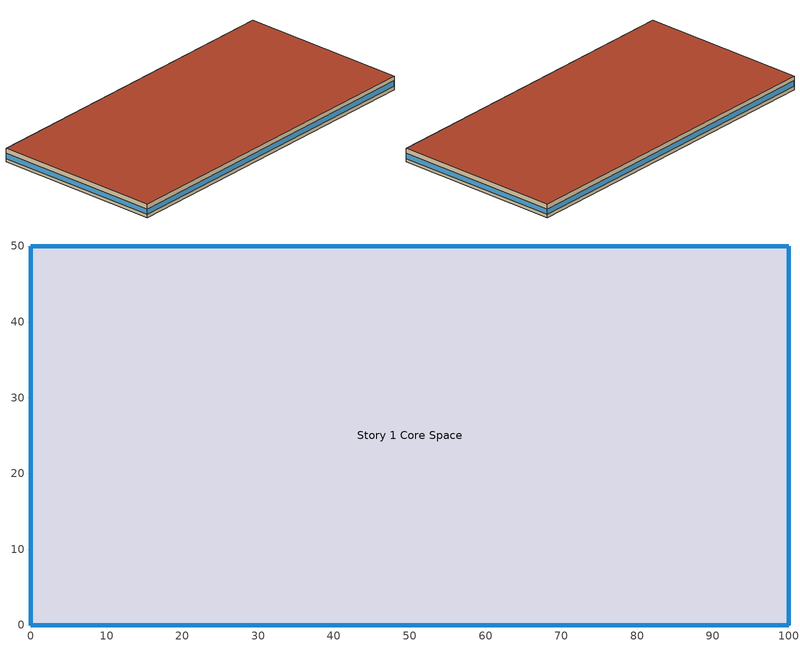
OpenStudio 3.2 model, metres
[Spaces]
Story 1 Core Space
 floor ground: 0,0 0,50 100,50 100,0 z0
 wall outside: 0,50 0,0 100,0 100,50 0,50 z0:4
 window: 100,0.03 100,49.97 / 0.03,0 99.97,0 / 99.97,50 0.03,50 / 0,49.97 0,0.03 z1:2.6
 roof outside: 100,0 100,50 0,50 0,0 z4
[Building]
Building 1: Space Type=Baseline Model Space Type; Default Construction Set=ASHRAE_189.1-2009_ClimateZone 4-5 (mdoff)_ConstSet
[SizingPeriod:DesignDay] Barometric Pressure {Pa}=98934; Sky Clearness=0; Rain Indicator=0; Snow Indicator=0; Day of Month=21; Daylight Saving Time Indicator=0; Humidity Indicating Type=Wetbulb; Dry-Bulb Temperature Range Modifier Type=DefaultMultipliers
Name | Maximum Dry-Bulb Temperature {C} | Daily Dry-Bulb Temperature Range {deltaC} | Humidity Indicating Conditions at Maximum Dry-Bulb | Wind Speed {m/s} | Wind Direction {deg} | Month | Day Type | Solar Model Indicator | ASHRAE Taub | ASHRAE Taud
Chicago Ohare Intl Ap Ann Htg 99.6% Condns DB | -20 | 0 | -20 | 4.9 | 270 | 1 | WinterDesignDay | ASHRAEClearSky
Chicago Ohare Intl Ap Ann Clg .4% Condns DB=>MWB | 33.3 | 10.5 | 23.7 | 5.2 | 230 | 7 | SummerDesignDay | ASHRAETau | 0.455 | 2.05
[DefaultConstructionSet]
ASHRAE_189.1-2009_ClimateZone 4-5 (mdoff)_ConstSet: Default Exterior Surface Constructions=ASHRAE_189.1-2009_ClimateZone 4-5 (mdoff)_Exterior_DefSurfCons; Default Interior Surface Constructions=000_Interior_DefSurfCons; Default Ground Contact Surface Constructions=000_Ground_DefSurfCons; Default Exterior SubSurface Constructions=ASHRAE_189.1-2009_ClimateZone 4-5 (mdoff)_Exterior_DefSubCons; Default Interior SubSurface Constructions=000_Interior_DefSubCons; Interior Partition Construction=000_Interior Partition
[DefaultSurfaceConstructions]
Name | Floor Construction | Wall Construction | Roof Ceiling Construction
ASHRAE_189.1-2009_ClimateZone 4-5 (mdoff)_Exterior_DefSurfCons | 000_ExtSlabCarpet_4in_ClimateZone 1-8 | ASHRAE_189.1-2009_ExtWall_SteelFrame_ClimateZone 4-8 | ASHRAE_189.1-2009_ExtRoof_IEAD_ClimateZone 2-5
000_Interior_DefSurfCons | 000_Interior Floor | 000_Interior Wall | 000_Interior Ceiling
000_Ground_DefSurfCons | 000_ExtSlabCarpet_4in_ClimateZone 1-8 | 000_ExtSlabCarpet_4in_ClimateZone 1-8 | 000_ExtSlabCarpet_4in_ClimateZone 1-8
[DefaultSubSurfaceConstructions] Glass Door Construction=000_Exterior Window; Skylight Construction=000_Exterior Window; Tubular Daylight Dome Construction=000_Interior Window; Tubular Daylight Diffuser Construction=000_Interior Window
Name | Fixed Window Construction | Operable Window Construction | Door Construction
ASHRAE_189.1-2009_ClimateZone 4-5 (mdoff)_Exterior_DefSubCons | ASHRAE_189.1-2009_ExtWindow_ClimateZone 4-5 | ASHRAE_189.1-2009_ExtWindow_ClimateZone 4-5 | 000_Exterior Door
000_Interior_DefSubCons | 000_Interior Window | 000_Interior Window | 000_Interior Door
[Construction]
000_Interior Partition; 000_Interior Door: 000_G05 25mm wood
000_ExtSlabCarpet_4in_ClimateZone 1-8: MAT-CC05 4 HW CONCRETE, CP02 CARPET PAD
ASHRAE_189.1-2009_ExtWall_SteelFrame_ClimateZone 4-8: MAT-SHEATH, Wall Insulation [39], 1/2IN Gypsum
ASHRAE_189.1-2009_ExtRoof_IEAD_ClimateZone 2-5: Roof Membrane, Roof Insulation [21], Metal Decking
000_Interior Floor: 000_F16 Acoustic tile, 000_F05 Ceiling air space resistance, 000_M11 100mm lightweight concrete
000_Interior Wall: 000_G01a 19mm gypsum board, 000_F04 Wall air space resistance, 000_G01a 19mm gypsum board
000_Interior Ceiling: 000_M11 100mm lightweight concrete, 000_F05 Ceiling air space resistance, 000_F16 Acoustic tile
ASHRAE_189.1-2009_ExtWindow_ClimateZone 4-5: Theoretical Glass [207]
000_Exterior Door: 000_F08 Metal surface, 000_I01 25mm insulation board
000_Exterior Window: 000_Clear 3mm, 000_Air 13mm, 000_Clear 3mm
000_Interior Window: 000_Clear 3mm
[Material]
Name | Roughness | Thickness {m} | Conductivity {W/m-K} | Density {kg/m3} | Specific Heat {J/kg-K} | Thermal Absorptance | Solar Absorptance | Visible Absorptance
000_G05 25mm wood | MediumSmooth | 0.0254 | 0.15 | 608 | 1630
MAT-CC05 4 HW CONCRETE | Rough | 0.1016 | 1.311 | 2240 | 836.8 | 0.9 | 0.7 | 0.7
Wall Insulation [39] | MediumRough | 0.1184 | 0.045 | 265 | 836.8 | 0.9 | 0.7 | 0.7
1/2IN Gypsum | Smooth | 0.0127 | 0.16 | 784.9 | 830 | 0.9 | 0.92 | 0.92
Roof Membrane | VeryRough | 0.0095 | 0.16 | 1121.29 | 1460 | 0.9 | 0.7 | 0.7
Roof Insulation [21] | MediumRough | 0.2105 | 0.049 | 265 | 836.8 | 0.9 | 0.7 | 0.7
Metal Decking | MediumSmooth | 0.0015 | 45.006 | 7680 | 418.4 | 0.9 | 0.7 | 0.3
000_F16 Acoustic tile | MediumSmooth | 0.0191 | 0.06 | 368 | 590
000_M11 100mm lightweight concrete | MediumRough | 0.1016 | 0.53 | 1280 | 840
000_G01a 19mm gypsum board | MediumSmooth | 0.019 | 0.16 | 800 | 1090
000_F08 Metal surface | Smooth | 0.0008 | 45.28 | 7824 | 500
000_I01 25mm insulation board | MediumRough | 0.0254 | 0.03 | 43 | 1210
[Material:NoMass] Thermal Absorptance=0.9; Solar Absorptance=0.7
Name | Roughness | Thermal Resistance | Visible Absorptance
CP02 CARPET PAD | VeryRough | 0.2165 | 0.8
MAT-SHEATH | Rough | 0.3626 | 0.7
[Material:AirGap]
Name | Thermal Resistance
000_F05 Ceiling air space resistance | 0.18
000_F04 Wall air space resistance | 0.15
[WindowMaterial:Glazing] Optical Data Type=SpectralAverage; Thickness=0.003; Infrared Transmittance at Normal Incidence=0
Name | Solar Transmittance at Normal Incidence | Front Side Solar Reflectance at Normal Incidence | Back Side Solar Reflectance at Normal Incidence | Visible Transmittance at Normal Incidence | Front Side Visible Reflectance at Normal Incidence | Back Side Visible Reflectance at Normal Incidence | Front Side Infrared Hemispherical Emissivity | Back Side Infrared Hemispherical Emissivity | Conductivity | Dirt Correction Factor for Solar and Visible Transmittance | Solar Diffusing
Theoretical Glass [207] | 0.3311 | 0.6189 | 0.6189 | 0.44 | 0.51 | 0.51 | 0.9 | 0.9 | 0.0133 | 1 | No
000_Clear 3mm | 0.837 | 0.075 | 0.075 | 0.898 | 0.081 | 0.081 | 0.84 | 0.84 | 0.9
[WindowMaterial:Gas]
000_Air 13mm: Gas Type=Air; Thickness=0.0127
[BuildingStory]
Story 1: Nominal Z Coordinate {m}=0; Nominal Floor to Floor Height {m}=4
[Space]
Story 1 Core Space: Building Story=Story 1; Thermal Zone=Story 1 Core Thermal Zone With Battery
[ThermalZone]
Story 1 Core Thermal Zone With Battery: Thermostat=Thermostat Setpoint Dual Setpoint 1; Use Ideal Air Loads=No
[Sizing:Zone]
Story 1 Core Thermal Zone With Battery: Zone Cooling Design Supply Air Temperature Input Method=SupplyAirTemperature; Zone Cooling Design Supply Air Temperature {C}=14; Zone Cooling Design Supply Air Temperature Difference {deltaC}=11.11; Zone Heating Design Supply Air Temperature Input Method=SupplyAirTemperature; Zone Heating Design Supply Air Temperature {C}=40; Zone Heating Design Supply Air Temperature Difference {deltaC}=11.11; Zone Cooling Design Supply Air Humidity Ratio {kg-H2O/kg-air}=0.0085; Zone Heating Design Supply Air Humidity Ratio {kg-H2O/kg-air}=0.008; Cooling Design Air Flow Method=DesignDay; Heating Design Air Flow Method=DesignDay; Account for Dedicated Outdoor Air System=No; Dedicated Outdoor Air System Control Strategy=NeutralSupplyAir; Dedicated Outdoor Air Low Setpoint Temperature for Design {C}=autosize; Dedicated Outdoor Air High Setpoint Temperature for Design {C}=autosize
[ThermostatSetpoint:DualSetpoint]
Thermostat Setpoint Dual Setpoint 1: Heating Setpoint Temperature Schedule=Heating Sch; Cooling Setpoint Temperature Schedule=Cooling Sch
[SpaceType]
Baseline Model Space Type: Default Schedule Set=Baseline Model Schedule Set; Design Specification Outdoor Air Object=Baseline Model OA
[DefaultScheduleSet]
Baseline Model Schedule Set: Number of People Schedule=Baseline Model People Lights and Equipment Schedule; People Activity Level Schedule=Baseline Model People Activity Schedule; Lighting Schedule=Baseline Model People Lights and Equipment Schedule; Electric Equipment Schedule=Baseline Model People Lights and Equipment Schedule; Infiltration Schedule=Baseline Model Infiltration Schedule
[DesignSpecification:OutdoorAir]
Baseline Model OA: Outdoor Air Method=Sum; Outdoor Air Flow per Person {m3/s-person}=0.00943895
[SpaceInfiltration:DesignFlowRate]
Baseline Model Infiltration: Space or SpaceType=Baseline Model Space Type; Design Flow Rate Calculation Method=Flow/ExteriorArea; Flow per Exterior Surface Area {m3/s-m2}=0.0003048
[People:Definition]
Baseline Model People Definition: Number of People Calculation Method=People/Area; People per Space Floor Area {person/m2}=0.0538196; Fraction Radiant=0.3
[People]
Baseline Model People: People Definition=Baseline Model People Definition; Space or SpaceType=Baseline Model Space Type; Multiplier=1
[Lights:Definition]
Baseline Model Lights Definition: Design Level Calculation Method=Watts/Area; Watts per Space Floor Area {W/m2}=10.7639
[Lights]
Baseline Model Lights: Lights Definition=Baseline Model Lights Definition; Space or SpaceType=Baseline Model Space Type; Fraction Replaceable=1
[ElectricEquipment:Definition]
Baseline Model Electric Equipment Definition: Design Level Calculation Method=Watts/Area; Watts per Space Floor Area {W/m2}=10.7639
[ElectricEquipment]
Baseline Model Electric Equipment: Electric Equipment Definition=Baseline Model Electric Equipment Definition; Space or SpaceType=Baseline Model Space Type
[ElectricLoadCenter:Distribution]
Electric Load Center Distribution 1: Electrical Buss Type=DirectCurrentWithInverterDCStorage; Inverter=Default Eplus PV Inverter LookUpTable; Electrical Storage Object=Electric Load Center Storage Simple 1; Storage Operation Scheme=FacilityDemandLeveling; Storage Converter Object=Electric Load Center Storage Converter 1; Maximum Storage State of Charge Fraction=0.96; Minimum Storage State of Charge Fraction=0.04; Design Storage Control Charge Power {W}=100000; Design Storage Control Discharge Power {W}=100000; Storage Control Utility Demand Target {W}=250000
[ElectricLoadCenter:Inverter:LookUpTable]
Default Eplus PV Inverter LookUpTable: Availability Schedule=Always On Discrete; Radiative Fraction=0.25; Rated Maximum Continuous Output Power {W}=14000; Night Tare Loss Power {W}=200; Nominal Voltage Input {V}=368; Efficiency at 10% Power and Nominal Voltage=0.839; Efficiency at 20% Power and Nominal Voltage=0.897; Efficiency at 30% Power and Nominal Voltage=0.916; Efficiency at 50% Power and Nominal Voltage=0.931; Efficiency at 75% Power and Nominal Voltage=0.934; Efficiency at 100% Power and Nominal Voltage=0.93
[ElectricLoadCenter:Storage:Simple]
Electric Load Center Storage Simple 1: Availability Schedule=Always On Discrete; Zone=Story 1 Core Thermal Zone With Battery; Radiative Fraction for Zone Heat Gains=0.1; Nominal Energetic Efficiency for Charging=0.8; Nominal Discharging Energetic Efficiency=0.8; Maximum Storage Capacity {J}=720000000; Maximum Power for Discharging {W}=100000; Maximum Power for Charging {W}=100000; Initial State of Charge {J}=360000000
[ElectricLoadCenter:Storage:Converter]
Electric Load Center Storage Converter 1: Availability Schedule=Always On Discrete; Power Conversion Efficiency Method=SimpleFixed; Simple Fixed Efficiency=0.95; Ancillary Power Consumed In Standby {W}=20; Zone=Story 1 Core Thermal Zone With Battery; Radiative Fraction=0.25
[Schedule:Ruleset]
Name | Default Day Schedule | Summer Design Day Schedule | Winter Design Day Schedule
Cooling Sch | Cooling Sch Default
Heating Sch | Heating Sch Default
Baseline Model Infiltration Schedule | Baseline Model Infiltration Schedule Schedule All Days | Baseline Model Infiltration Schedule Summer Design Day | Baseline Model Infiltration Schedule Winter Design Day
Baseline Model People Lights and Equipment Schedule | Baseline Model People Lights and Equipment Schedule Schedule Week Day | Baseline Model People Lights and Equipment Schedule Summer Design Day | Baseline Model People Lights and Equipment Schedule Winter Design Day
Baseline Model People Activity Schedule | Baseline Model People Activity Schedule Default
[Schedule:Day]
Cooling Sch Default: 24, 0, 26
Heating Sch Default: 24, 0, 19
Baseline Model Infiltration Schedule Schedule All Days: 6, 0, 1, 22, 0, 0.25, 24, 0, 1
Baseline Model Infiltration Schedule Winter Design Day; Baseline Model Infiltration Schedule Summer Design Day; Baseline Model People Lights and Equipment Schedule Summer Design Day: 24, 0, 1
Baseline Model People Lights and Equipment Schedule Schedule Week Day: 6, 0, 0, 7, 0, 0.1, 8, 0, 0.2, 12, 0, 0.95, 13, 0, 0.5, 17, 0, 0.95, 18, 0, 0.7, 20, 0, 0.4, 22, 0, 0.1, 24, 0, 0.05
Baseline Model People Lights and Equipment Schedule Winter Design Day; Baseline Model People Lights and Equipment Schedule Schedule Sunday: 24, 0, 0
Baseline Model People Lights and Equipment Schedule Saturday: 6, 0, 0, 8, 0, 0.1, 14, 0, 0.5, 17, 0, 0.1, 24, 0, 0
Baseline Model People Activity Schedule Default: 24, 0, 120
[Schedule:Rule] Schedule Ruleset=Baseline Model People Lights and Equipment Schedule
Name | Rule Order | Day Schedule | Apply Saturday | Apply Sunday
Baseline Model People Lights and Equipment Schedule Saturday Rule | 1 | Baseline Model People Lights and Equipment Schedule Saturday | Yes
Baseline Model People Lights and Equipment Schedule Sunday Rule | 0 | Baseline Model People Lights and Equipment Schedule Schedule Sunday |  | Yes
[Schedule:Constant]
Always On Discrete: Value=1
